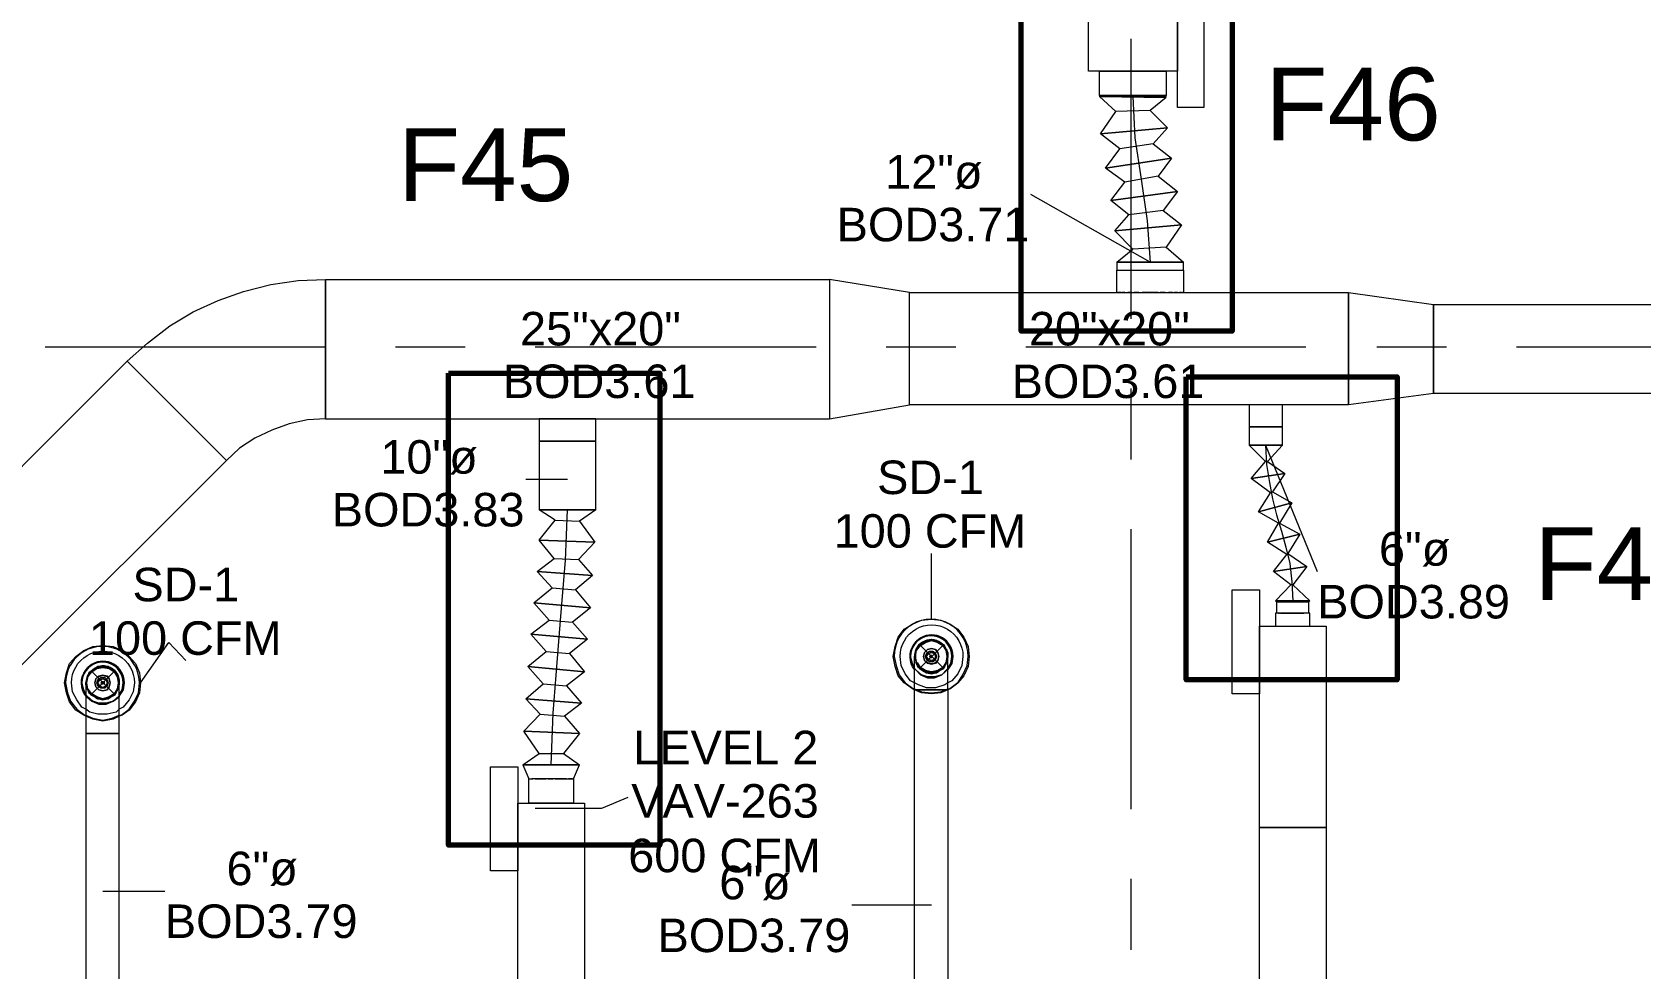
# Model space of a CAD drawing. Header units: metres. Extents: x -2 to 237, y -8 to 52.
# Drawn here: x 10.86 to 18.15, y 38.73 to 42.98 of the extents above; entities that cross this region are included whole.
import ezdxf

# ---------------------------------------------------------------- set-up
doc = ezdxf.new("R2010")
doc.units = ezdxf.units.M
doc.layers.add('HVAC - Ductos', color=5, linetype='Continuous', lineweight=0)
doc.layers.add('PDF2_Text', color=7, linetype='Continuous', lineweight=0)
doc.layers.add('PDF2_Geometry', color=7, linetype='Continuous', lineweight=0, true_color=0xaaaaaa)
doc.styles.add('PDF Arial-BoldMT-Identity-H', font='arial.ttf')
doc.styles.add('PDF Helvetica', font='')
doc.styles.get('PDF Helvetica').set_extended_font_data('Helvetica')

msp = doc.modelspace()

# ---------------------------------------------------------------- linework, layer by layer
at = {"layer": 'HVAC - Ductos', "lineweight": 0}
for points in [[(16.0486, 44.6257), (16.0486, 42.8021), (15.6454, 42.8021), (15.6454, 44.6257)], [(16.1677, 42.6372), (16.0486, 42.6372), (16.0486, 43.1046), (16.1677, 43.1046)], [(15.9982, 42.6922), (15.9936, 42.6922), (15.9752, 42.6922), (15.9524, 42.6922), (15.9203, 42.6922), (15.8836, 42.6922), (15.847, 42.6922), (15.8058, 42.6922), (15.7691, 42.6922), (15.7416, 42.6922), (15.7141, 42.6922), (15.7003, 42.6922), (15.6957, 42.6922), (15.7003, 42.6922), (15.7141, 42.6922), (15.7416, 42.6922), (15.7691, 42.6922), (15.8058, 42.6922), (15.847, 42.6922), (15.8836, 42.6922), (15.9203, 42.6922), (15.9524, 42.6922), (15.9752, 42.6922), (15.9936, 42.6922)], [(16.0761, 41.9362), (16.0715, 41.9362), (16.0577, 41.9362), (16.0303, 41.9362), (15.9982, 41.9362), (15.9615, 41.9362), (15.9249, 41.9362), (15.8836, 41.9362), (15.847, 41.9362), (15.8149, 41.9362), (15.792, 41.9362), (15.7782, 41.9362), (15.7737, 41.9362), (15.7782, 41.9362), (15.792, 41.9362), (15.8149, 41.9362), (15.847, 41.9362), (15.8836, 41.9362), (15.9249, 41.9362), (15.9615, 41.9362), (15.9982, 41.9362), (16.0303, 41.9362), (16.0577, 41.9362), (16.0715, 41.9362)], [(12.1908, 41.8583), (12.1908, 41.226), (12.1083, 41.2215), (12.0258, 41.2031), (11.948, 41.1757), (11.8701, 41.139), (11.8014, 41.0932), (11.7417, 41.0382), (11.2928, 41.4872), (11.3844, 41.5696), (11.4852, 41.6475), (11.5906, 41.7117), (11.7051, 41.7621), (11.8197, 41.8034), (11.9434, 41.8354), (12.0671, 41.8537)], [(16.8229, 41.2902), (14.8344, 41.2902), (14.8344, 41.7988), (14.4725, 41.8583), (14.4725, 41.226), (14.8344, 41.2902), (14.8344, 41.7988), (16.8229, 41.7988), (16.8229, 41.2902), (16.8229, 41.7988), (17.2077, 41.7437), (17.2077, 41.3406)], [(17.2077, 41.7437), (21.6933, 41.7437), (21.6933, 41.3406), (17.2077, 41.3406)], [(11.7417, 41.0382), (10.7934, 40.0897), (10.3444, 40.5388), (11.2928, 41.4872)], [(13.4141, 41.226), (13.4095, 41.226), (13.3957, 41.226), (13.3775, 41.226), (13.3499, 41.226), (13.3179, 41.226), (13.2858, 41.226), (13.2537, 41.226), (13.2216, 41.226), (13.1988, 41.226), (13.1759, 41.226), (13.1621, 41.226), (13.1575, 41.226), (13.1575, 41.1253), (13.1621, 41.1253), (13.1759, 41.1253), (13.1988, 41.1253), (13.2216, 41.1253), (13.2537, 41.1253), (13.2858, 41.1253), (13.3179, 41.1253), (13.3499, 41.1253), (13.3775, 41.1253), (13.3957, 41.1253), (13.4095, 41.1253), (13.4141, 41.1253)], [(13.4141, 40.8137), (13.4095, 40.8137), (13.3957, 40.8137), (13.3775, 40.8137), (13.3499, 40.8137), (13.3179, 40.8137), (13.2858, 40.8137), (13.2537, 40.8137), (13.2216, 40.8137), (13.1988, 40.8137), (13.1759, 40.8137), (13.1621, 40.8137), (13.1575, 40.8137), (13.1621, 40.8137), (13.1759, 40.8137), (13.1988, 40.8137), (13.2216, 40.8137), (13.2537, 40.8137), (13.2858, 40.8137), (13.3179, 40.8137), (13.3499, 40.8137), (13.3775, 40.8137), (13.3957, 40.8137), (13.4095, 40.8137)], [(16.296, 40.4517), (16.4197, 40.4517), (16.4197, 39.9798), (16.296, 39.9798)], [(16.6442, 40.3968), (16.6351, 40.3968), (16.6213, 40.3968), (16.6075, 40.3968), (16.5892, 40.3968), (16.5709, 40.3968), (16.5526, 40.3968), (16.5342, 40.3968), (16.5159, 40.3968), (16.5068, 40.3968), (16.4976, 40.3968), (16.5068, 40.3968), (16.5159, 40.3968), (16.5342, 40.3968), (16.5526, 40.3968), (16.5709, 40.3968), (16.5892, 40.3968), (16.6075, 40.3968), (16.6213, 40.3968), (16.6351, 40.3968)], [(16.7221, 40.2868), (16.7221, 39.375), (16.4197, 39.375), (16.4197, 40.2868)], [(14.9031, 40.1677), (14.8986, 40.1494), (14.9031, 40.1677), (14.9169, 40.1814), (14.9353, 40.186), (14.9535, 40.1814), (14.9627, 40.1677), (14.9673, 40.1494), (14.9627, 40.1677), (14.9535, 40.1814), (14.9353, 40.186), (14.9169, 40.1814)], [(14.9627, 40.131), (14.9673, 40.1494), (14.9627, 40.131), (14.9535, 40.1173), (14.9353, 40.1127), (14.9169, 40.1173), (14.9031, 40.131), (14.8986, 40.1494), (14.9031, 40.131), (14.9169, 40.1219), (14.9353, 40.1173), (14.9535, 40.1219)], [(14.9123, 40.1631), (14.9077, 40.1494), (14.9123, 40.1631), (14.9261, 40.1722), (14.9444, 40.1722), (14.9535, 40.1631), (14.9581, 40.1494), (14.9535, 40.1631), (14.9398, 40.1722), (14.9261, 40.1722)], [(14.9535, 40.1356), (14.9581, 40.1494), (14.9535, 40.1356), (14.9444, 40.1264), (14.9261, 40.1264), (14.9123, 40.1356), (14.9077, 40.1494), (14.9123, 40.1356), (14.9261, 40.1264), (14.9398, 40.1264)], [(14.9215, 40.1631), (14.9353, 40.1677), (14.949, 40.1631), (14.9535, 40.1494), (14.949, 40.1356), (14.9353, 40.131), (14.9215, 40.1356), (14.9123, 40.1494)], [(14.9307, 40.1448), (14.9353, 40.1448), (14.9398, 40.1494), (14.9353, 40.1448), (14.9307, 40.1448), (14.9261, 40.1494), (14.9307, 40.154), (14.9353, 40.154), (14.9398, 40.1494), (14.9353, 40.154), (14.9307, 40.154), (14.9307, 40.1494)], [(15.0085, 40.0897), (15.0269, 40.1173), (15.0315, 40.1494), (15.0269, 40.1173)], [(11.1141, 40.0577), (11.1324, 40.0806), (11.1553, 40.0943), (11.1828, 40.0989), (11.2103, 40.0943), (11.2332, 40.0806), (11.247, 40.0577), (11.2516, 40.0302), (11.247, 40.0027), (11.2332, 39.9798), (11.2103, 39.9661), (11.1828, 39.9569), (11.1553, 39.9661), (11.1324, 39.9798), (11.1141, 40.0027), (11.1095, 40.0302)], [(14.8619, 40.0897), (14.8894, 40.0669), (14.9169, 40.0577), (14.949, 40.0577), (14.9811, 40.0669), (14.949, 40.0531), (14.9169, 40.0531), (14.8848, 40.0669), (14.8619, 40.0897), (14.8573, 40.0897), (14.8619, 40.0897), (14.8573, 40.0943)], [(15.0039, 40.0897), (15.0085, 40.0943), (15.0039, 40.0897), (14.9811, 40.0669), (14.949, 40.0577), (14.9169, 40.0577), (14.8894, 40.0669), (14.8619, 40.0897), (14.8848, 40.0669), (14.9169, 40.0531), (14.949, 40.0531), (14.9811, 40.0669), (15.0085, 40.0897), (14.9811, 40.0669)], [(11.1141, 40.0669), (11.1095, 40.0485), (11.1049, 40.0302), (11.1049, 40.0211), (11.1049, 40.0302), (11.1095, 40.0485)], [(11.1507, 40.0485), (11.1461, 40.0302), (11.1507, 40.0485), (11.1645, 40.0623), (11.1828, 40.0669), (11.2011, 40.0623), (11.2103, 40.0485), (11.2149, 40.0302), (11.2103, 40.0485), (11.2011, 40.0577), (11.1828, 40.0623), (11.1645, 40.0577)], [(11.2103, 40.0119), (11.2149, 40.0302), (11.2103, 40.0119), (11.2011, 39.9981), (11.1828, 39.9935), (11.1645, 39.9981), (11.1507, 40.0119), (11.1461, 40.0302), (11.1507, 40.0119), (11.1645, 39.9981), (11.1828, 39.9935), (11.2011, 39.9981)], [(11.1599, 40.0439), (11.1553, 40.0302), (11.1599, 40.0439), (11.1737, 40.0531), (11.1919, 40.0531), (11.2011, 40.0439), (11.2057, 40.0302), (11.2011, 40.0439), (11.1919, 40.0531), (11.1737, 40.0531)], [(11.2011, 40.0165), (11.2057, 40.0302), (11.2011, 40.0165), (11.1919, 40.0073), (11.1737, 40.0073), (11.1599, 40.0165), (11.1553, 40.0302), (11.1599, 40.0165), (11.1737, 40.0073), (11.1919, 40.0073)], [(11.1691, 40.0439), (11.1828, 40.0485), (11.1965, 40.0439), (11.2011, 40.0302), (11.1965, 40.0165), (11.1828, 40.0073), (11.1691, 40.0165), (11.1599, 40.0302)], [(11.1782, 40.0257), (11.1828, 40.0257), (11.1874, 40.0302), (11.1874, 40.0257), (11.1782, 40.0257), (11.1737, 40.0302), (11.1782, 40.0348), (11.1874, 40.0348), (11.1874, 40.0302), (11.1828, 40.0348), (11.1782, 40.0348), (11.1782, 40.0302)], [(11.2562, 39.9707), (11.2744, 39.9981), (11.279, 40.0302), (11.2744, 39.9981)], [(11.1095, 39.9707), (11.137, 39.9477), (11.1645, 39.9386), (11.1965, 39.9386), (11.2286, 39.9477), (11.1965, 39.9386), (11.1645, 39.9386), (11.137, 39.9477), (11.1095, 39.9707), (11.1049, 39.9753)], [(11.1965, 39.934), (11.1645, 39.934), (11.1324, 39.9477), (11.1095, 39.9661), (11.1049, 39.9707), (11.1095, 39.9661), (11.1324, 39.9477), (11.1645, 39.934), (11.1965, 39.934), (11.2286, 39.9477), (11.2562, 39.9661), (11.2562, 39.9707), (11.2286, 39.9477)], [(11.2562, 39.9707), (11.2562, 39.9753), (11.2562, 39.9707), (11.2562, 39.9661), (11.2286, 39.9477)], [(12.9376, 39.6499), (13.0613, 39.6499), (13.0613, 39.178), (12.9376, 39.178)], [(13.3408, 39.6591), (13.3317, 39.6591), (13.3133, 39.6591), (13.2858, 39.6591), (13.2491, 39.6591), (13.2125, 39.6591), (13.1713, 39.6591), (13.1392, 39.6591), (13.1071, 39.6591), (13.0888, 39.6591), (13.0842, 39.6591), (13.0888, 39.6591), (13.1071, 39.6591), (13.1392, 39.6591), (13.1713, 39.6591), (13.2125, 39.6591), (13.2491, 39.6591), (13.2858, 39.6591), (13.3133, 39.6591), (13.3317, 39.6591)], [(13.2995, 39.595), (13.3041, 39.595), (13.3087, 39.595), (13.3041, 39.595)], [(13.3637, 39.485), (13.3637, 38.5732), (13.0613, 38.5732), (13.0613, 39.485)], [(16.4197, 32.7865), (16.4197, 39.375), (16.7221, 39.375), (16.7221, 32.7865)]]:
    msp.add_lwpolyline(points, close=True, dxfattribs=at)
for points in [[(15.9982, 42.6876), (15.9936, 42.6876), (15.9752, 42.6876), (15.9478, 42.6876), (15.9111, 42.6876), (15.8699, 42.6876), (15.8241, 42.6876), (15.7828, 42.6876), (15.7462, 42.6876), (15.7187, 42.6876), (15.7003, 42.6876), (15.6957, 42.6876), (15.7003, 42.6876), (15.7187, 42.6876), (15.7462, 42.6876), (15.7828, 42.6876), (15.8241, 42.6876), (15.8699, 42.6876), (15.9111, 42.6876), (15.9478, 42.6876), (15.9752, 42.6876), (15.9936, 42.6876), (15.9982, 42.6876), (15.9982, 42.6922), (15.989, 42.6922), (15.9752, 42.6922), (15.9432, 42.6922), (15.9111, 42.6922), (15.8699, 42.6922), (15.8241, 42.6922), (15.7828, 42.6922), (15.7462, 42.6922), (15.7187, 42.6922), (15.7003, 42.6922), (15.6957, 42.6922), (15.6957, 42.8021), (15.7003, 42.8021), (15.7141, 42.8021), (15.7416, 42.8021), (15.7691, 42.8021), (15.8058, 42.8021), (15.847, 42.8021), (15.8836, 42.8021), (15.9203, 42.8021), (15.9524, 42.8021), (15.9752, 42.8021), (15.9936, 42.8021), (15.9982, 42.8021), (15.9982, 42.6922), (15.989, 42.6922), (15.9752, 42.6922), (15.9432, 42.6922), (15.9111, 42.6922), (15.8699, 42.6922), (15.8241, 42.6922), (15.7828, 42.6922), (15.7462, 42.6922), (15.7187, 42.6922), (15.7003, 42.6922), (15.6957, 42.6922), (15.6957, 42.6876), (15.9982, 42.683), (15.9249, 42.6235), (15.7691, 42.6189)], [(15.9249, 42.6235), (16.0028, 42.5456), (15.7003, 42.5181), (15.7691, 42.6189), (15.6957, 42.6876), (15.9982, 42.683)], [(15.847, 42.6876), (15.8562, 42.4998), (15.8836, 42.3119), (15.9111, 42.124), (15.9249, 41.9362)], [(15.9386, 42.4722), (16.0211, 42.4081), (15.7233, 42.3623), (15.7874, 42.4494), (15.7003, 42.5181), (16.0028, 42.5456), (15.9386, 42.4722), (15.7874, 42.4494)], [(15.9615, 42.3257), (16.0486, 42.2569), (15.7462, 42.2157), (15.8104, 42.2981), (15.7233, 42.3623), (16.0211, 42.4081), (15.9615, 42.3257), (15.8104, 42.2981)], [(15.9844, 42.1699), (16.0669, 42.1057), (15.7645, 42.0783), (15.8286, 42.1515), (15.7462, 42.2157), (16.0486, 42.2569), (15.9844, 42.1699), (15.8286, 42.1515)], [(15.9249, 41.9362), (15.3842, 42.2432)], [(15.9982, 42.0049), (16.0761, 41.9362), (15.7737, 41.9362), (15.847, 41.9958), (15.7645, 42.0783), (16.0669, 42.1057), (15.9982, 42.0049), (15.847, 41.9958)], [(15.7737, 41.9362), (15.7737, 41.8996), (15.7782, 41.8996), (15.792, 41.8996), (15.8149, 41.8996), (15.847, 41.8996), (15.8836, 41.8996), (15.9249, 41.8996), (15.9615, 41.8996), (15.9982, 41.8996), (16.0303, 41.8996), (16.0577, 41.8996), (16.0715, 41.8996), (16.0761, 41.8996), (16.0761, 41.9362)], [(15.7737, 41.7988), (15.7737, 41.8996), (15.7782, 41.8996), (15.792, 41.8996), (15.8149, 41.8996), (15.847, 41.8996), (15.8836, 41.8996), (15.9249, 41.8996), (15.9615, 41.8996), (15.9982, 41.8996), (16.0303, 41.8996), (16.0577, 41.8996), (16.0715, 41.8996), (16.0761, 41.8996), (16.0761, 41.7988), (16.0715, 41.7988)], [(12.1908, 41.226), (12.1908, 41.8583), (14.4725, 41.8583)], [(14.4725, 41.8583), (14.4725, 41.226)], [(15.7737, 41.7988), (15.7737, 41.7988)], [(15.792, 41.7988), (15.7874, 41.7988), (15.7782, 41.7988)], [(15.8104, 41.7988), (15.8058, 41.7988), (15.7966, 41.7988)], [(15.8424, 41.7988), (15.8286, 41.7988), (15.8241, 41.7988)], [(15.8744, 41.7988), (15.8562, 41.7988), (15.8516, 41.7988)], [(15.9615, 41.7988), (15.9569, 41.7988), (15.9249, 41.7988), (15.8882, 41.7988)], [(15.9936, 41.7988), (15.989, 41.7988), (15.9706, 41.7988)], [(16.0257, 41.7988), (16.0211, 41.7988), (16.0073, 41.7988)], [(16.0486, 41.7988), (16.044, 41.7988), (16.0349, 41.7988)], [(16.0669, 41.7988), (16.0623, 41.7988), (16.0577, 41.7988)], [(16.4564, 41.0336), (16.5342, 40.9787), (16.383, 40.9557), (16.4472, 41.0336), (16.3739, 41.1069), (16.525, 41.1069), (16.525, 41.1894), (16.5204, 41.1894), (16.5159, 41.1894), (16.5022, 41.1894), (16.4884, 41.1894), (16.4701, 41.1894), (16.4472, 41.1894), (16.4288, 41.1894), (16.4106, 41.1894), (16.3968, 41.1894), (16.383, 41.1894), (16.3739, 41.1894), (16.383, 41.1894), (16.3968, 41.1894), (16.4106, 41.1894), (16.4288, 41.1894), (16.4472, 41.1894), (16.4701, 41.1894), (16.4884, 41.1894), (16.5022, 41.1894), (16.5159, 41.1894), (16.5204, 41.1894), (16.525, 41.1894), (16.525, 41.2902), (16.5204, 41.2902), (16.5159, 41.2902)], [(16.5113, 41.2902), (16.5022, 41.2902), (16.4884, 41.2902), (16.4701, 41.2902), (16.4472, 41.2902), (16.4288, 41.2902), (16.4106, 41.2902), (16.3968, 41.2902), (16.383, 41.2902), (16.3739, 41.2902), (16.3739, 41.1894), (16.3739, 41.1069), (16.525, 41.1069), (16.4564, 41.0336), (16.4472, 41.0336)], [(12.1908, 41.226), (14.4725, 41.226)], [(13.4141, 40.8137), (13.4141, 41.1253), (13.4095, 41.1253), (13.3957, 41.1253), (13.3775, 41.1253), (13.3499, 41.1253), (13.3179, 41.1253), (13.2858, 41.1253), (13.2537, 41.1253), (13.2216, 41.1253), (13.1988, 41.1253), (13.1759, 41.1253), (13.1621, 41.1253), (13.1575, 41.1253), (13.1575, 40.8137)], [(16.5159, 41.1069), (16.5204, 41.1069), (16.525, 41.1069), (16.5204, 41.1069), (16.5159, 41.1069), (16.5022, 41.1069), (16.4884, 41.1069), (16.4701, 41.1069), (16.4472, 41.1069), (16.4288, 41.1069), (16.4106, 41.1069), (16.3968, 41.1069), (16.383, 41.1069), (16.3739, 41.1069), (16.383, 41.1069), (16.3968, 41.1069), (16.4106, 41.1069), (16.4288, 41.1069), (16.4472, 41.1069), (16.4701, 41.1069), (16.4884, 41.1069), (16.5022, 41.1069), (16.5113, 41.1069)], [(16.4472, 41.1069), (16.4518, 41.0198), (16.4655, 40.9374), (16.4793, 40.8641), (16.4976, 40.7908), (16.5204, 40.7175), (16.5388, 40.6441), (16.5571, 40.5709), (16.5663, 40.4884), (16.5709, 40.4013)], [(16.4472, 41.1069), (16.6809, 40.5342)], [(13.2858, 40.9511), (13.098, 40.9511)], [(16.4793, 40.8962), (16.5663, 40.8458), (16.4151, 40.8046), (16.4701, 40.8916), (16.383, 40.9557), (16.5342, 40.9787), (16.4793, 40.8962), (16.4701, 40.8916)], [(13.2308, 40.7679), (13.1575, 40.8137), (13.4141, 40.8137), (13.3408, 40.7633), (13.4095, 40.6671), (13.1575, 40.6762), (13.2308, 40.7679), (13.3408, 40.7633)], [(13.2125, 39.6591), (13.2216, 39.8928), (13.24, 40.1219), (13.2583, 40.351), (13.2767, 40.5846), (13.2858, 40.8137)], [(16.5113, 40.7541), (16.603, 40.7038), (16.4564, 40.6671), (16.5068, 40.7541), (16.4151, 40.8046), (16.5663, 40.8458), (16.5113, 40.7541), (16.5068, 40.7541)], [(13.2262, 40.5937), (13.1575, 40.6762), (13.4095, 40.6671), (13.3362, 40.5892), (13.4003, 40.5159), (13.1484, 40.5342), (13.2262, 40.5937), (13.3362, 40.5892)], [(16.548, 40.6167), (16.6351, 40.5571), (16.4838, 40.5342), (16.5434, 40.6121), (16.4564, 40.6671), (16.603, 40.7038), (16.548, 40.6167), (16.5434, 40.6121)], [(14.9353, 40.3188), (14.9353, 40.6167)], [(13.2171, 40.4609), (13.1484, 40.5342), (13.4003, 40.5159), (13.3225, 40.4517), (13.3912, 40.3692), (13.1346, 40.3922), (13.2171, 40.4609), (13.3225, 40.4517)], [(16.5709, 40.4746), (16.6488, 40.4013), (16.493, 40.4013), (16.5617, 40.4746), (16.4838, 40.5342), (16.6351, 40.5571), (16.5709, 40.4746), (16.5617, 40.4746)], [(13.2033, 40.3143), (13.1346, 40.3922), (13.3912, 40.3692), (13.3087, 40.3051), (13.3775, 40.2272), (13.1208, 40.2502), (13.2033, 40.3143), (13.3087, 40.3051)], [(16.6488, 40.2868), (16.6488, 40.3464), (16.6442, 40.3464), (16.6442, 40.3968), (16.6488, 40.4013), (16.6396, 40.4013), (16.6259, 40.4013), (16.5984, 40.4013), (16.5709, 40.4013), (16.5434, 40.4013), (16.5159, 40.4013), (16.5022, 40.4013), (16.493, 40.4013), (16.5022, 40.4013), (16.5159, 40.4013), (16.5434, 40.4013), (16.5709, 40.4013), (16.5984, 40.4013), (16.6259, 40.4013), (16.6396, 40.4013), (16.6488, 40.4013)], [(16.493, 40.4013), (16.4976, 40.3968), (16.5022, 40.3968), (16.5159, 40.3968), (16.5434, 40.3968), (16.5709, 40.3968), (16.5984, 40.3968), (16.6213, 40.3968), (16.6396, 40.3968), (16.6442, 40.3968), (16.6396, 40.3968), (16.6213, 40.3968), (16.5984, 40.3968), (16.5709, 40.3968), (16.5434, 40.3968), (16.5159, 40.3968), (16.5022, 40.3968), (16.4976, 40.3968), (16.4976, 40.3464)], [(14.8573, 38.1884), (14.8573, 39.9981), (14.8482, 40.0027), (14.8115, 40.0302), (14.784, 40.0623), (14.7702, 40.1035), (14.7611, 40.1494), (14.7702, 40.1951), (14.784, 40.2364), (14.8115, 40.273), (14.8482, 40.296), (14.8894, 40.3143), (14.9353, 40.3188), (14.9765, 40.3143), (15.0177, 40.296), (15.0543, 40.273), (15.0818, 40.2364), (15.1002, 40.1951), (15.1048, 40.1494), (15.1002, 40.1035), (15.0818, 40.0623), (15.0543, 40.0302), (15.0177, 40.0027), (15.0085, 39.9981), (15.0085, 38.1884)], [(16.6488, 40.3464), (16.6442, 40.3464), (16.6351, 40.3464), (16.6259, 40.3464), (16.6075, 40.3464), (16.5892, 40.3464), (16.5709, 40.3464), (16.5526, 40.3464), (16.5342, 40.3464), (16.5159, 40.3464), (16.5068, 40.3464), (16.4976, 40.3464), (16.493, 40.3464), (16.493, 40.2868), (16.4976, 40.2868), (16.5068, 40.2868), (16.5159, 40.2868), (16.5342, 40.2868), (16.5526, 40.2868), (16.5709, 40.2868), (16.5892, 40.2868), (16.603, 40.2868), (16.6167, 40.2868), (16.6305, 40.2868), (16.6396, 40.2868), (16.6442, 40.2868)], [(16.5068, 40.3464), (16.5113, 40.3464)], [(16.5159, 40.3464), (16.5342, 40.3464), (16.5526, 40.3464), (16.5709, 40.3464), (16.5892, 40.3464), (16.6075, 40.3464), (16.6213, 40.3464)], [(11.3524, 40.0302), (11.4806, 40.2135), (11.5585, 40.131)], [(13.1896, 40.1722), (13.1208, 40.2502), (13.3775, 40.2272), (13.295, 40.1631), (13.3637, 40.0806), (13.1071, 40.1035), (13.1896, 40.1722), (13.295, 40.1631)], [(14.8665, 40.1264), (14.8619, 40.1494), (14.8665, 40.1768), (14.8848, 40.1997), (14.9077, 40.2135), (14.9353, 40.2226), (14.9627, 40.2135), (14.9857, 40.1997), (14.9993, 40.1768), (15.0039, 40.1494), (14.9993, 40.1219), (14.9857, 40.0989), (14.9627, 40.0852), (14.9353, 40.0806), (14.9077, 40.0852), (14.8848, 40.0989), (14.871, 40.1219)], [(14.8665, 40.1814), (14.8802, 40.1997), (14.8986, 40.2135), (14.9169, 40.2226), (14.9353, 40.2226), (14.9535, 40.2226), (14.9719, 40.2135), (14.9857, 40.1997)], [(14.8848, 40.2043), (14.9031, 40.2181)], [(14.9031, 40.2181), (14.9077, 40.2226)], [(14.9077, 40.2181), (14.9353, 40.2226), (14.9581, 40.2181)], [(14.9353, 40.2272), (14.9353, 40.2272)], [(14.9581, 40.2226), (14.9627, 40.2181), (14.9673, 40.2181)], [(14.9673, 40.2181), (14.9857, 40.2043), (14.9902, 40.2043)], [(11.1049, 39.8791), (11.0957, 39.8836), (11.0591, 39.9065), (11.0316, 39.9432), (11.0179, 39.9844), (11.0087, 40.0302), (11.0179, 40.076), (11.0316, 40.1173), (11.0591, 40.1494), (11.0957, 40.1768), (11.137, 40.1951), (11.1828, 40.1997), (11.2286, 40.1951), (11.2699, 40.1768), (11.3019, 40.1494), (11.3294, 40.1173), (11.3478, 40.076), (11.3524, 40.0302), (11.3478, 39.9844), (11.3294, 39.9432), (11.3019, 39.9065), (11.2699, 39.8836), (11.2562, 39.8791)], [(14.8573, 40.1448), (14.8619, 40.131), (14.8665, 40.1127), (14.8802, 40.0943), (14.894, 40.0852), (14.9123, 40.076), (14.9353, 40.0715), (14.9535, 40.076), (14.9719, 40.0852), (14.9902, 40.0943), (14.9993, 40.1127), (15.0085, 40.131), (15.0085, 40.1448)], [(14.8802, 40.1997), (14.871, 40.186), (14.8619, 40.1677), (14.8619, 40.1494), (14.8619, 40.131), (14.871, 40.1127), (14.8802, 40.0989), (14.8665, 40.1173), (14.8619, 40.1219)], [(14.8619, 40.1768), (14.8665, 40.1814)], [(14.8665, 40.1219), (14.8619, 40.1494), (14.8665, 40.1768)], [(14.8802, 40.2043), (14.8802, 40.2043)], [(14.9993, 40.1814), (14.9857, 40.1997), (14.9993, 40.186), (15.0039, 40.1677), (15.0085, 40.1494), (15.0039, 40.131), (14.9993, 40.1127), (14.9857, 40.0989), (14.9719, 40.0852), (14.9535, 40.0806), (14.9353, 40.076), (14.9169, 40.0806), (14.8986, 40.0852), (14.8802, 40.0989)], [(14.9902, 40.2043), (14.9902, 40.2043)], [(15.0085, 39.9981), (15.0085, 40.0394), (15.0085, 40.0806), (15.0085, 40.1127), (15.0085, 40.1356), (15.0085, 40.1494), (15.0085, 40.1448), (15.0085, 40.1494), (15.0085, 40.1677), (14.9993, 40.186), (14.9902, 40.2043), (14.9993, 40.186), (15.0085, 40.1677), (15.0085, 40.1494)], [(15.0039, 40.1814), (15.0039, 40.1768)], [(15.0039, 40.1768), (15.0085, 40.1494), (15.0039, 40.1264)], [(15.0085, 40.1494), (15.0085, 40.1494)], [(11.1187, 40.0669), (11.1279, 40.0806), (11.1461, 40.0943), (11.1645, 40.0989), (11.1828, 40.1035), (11.2011, 40.0989), (11.2195, 40.0943), (11.2332, 40.0806), (11.247, 40.0669), (11.2516, 40.0485), (11.2562, 40.0302), (11.2516, 40.0119), (11.247, 39.9935), (11.2332, 39.9798), (11.2195, 39.9661), (11.2011, 39.9569), (11.1828, 39.9569), (11.1645, 39.9569), (11.1461, 39.9661), (11.1279, 39.9798), (11.1187, 39.9935), (11.1095, 40.0119), (11.1095, 40.0302), (11.1095, 40.0485), (11.1187, 40.0669), (11.1141, 40.0669)], [(11.1187, 40.0623), (11.1279, 40.0806), (11.1507, 40.0943)], [(11.1507, 40.0989), (11.1553, 40.0989)], [(11.1553, 40.0989), (11.1828, 40.1035), (11.2057, 40.0989)], [(11.2057, 40.0989), (11.2103, 40.0989), (11.2149, 40.0989)], [(11.2149, 40.0943), (11.2332, 40.0806), (11.247, 40.0623)], [(11.2195, 40.0943), (11.2195, 40.0943)], [(11.2195, 40.0943), (11.2195, 40.0943)], [(13.1759, 40.0257), (13.1071, 40.1035), (13.3637, 40.0806), (13.2813, 40.0165), (13.3499, 39.9386), (13.098, 39.9569), (13.1759, 40.0257), (13.2813, 40.0165)], [(14.8619, 40.1219), (14.8619, 40.1219)], [(14.9031, 40.0852), (14.8848, 40.0943)], [(14.9031, 40.0806), (14.9031, 40.0806)], [(14.9077, 40.0806), (14.9031, 40.0806)], [(14.9673, 40.0806), (14.9627, 40.0806), (14.9581, 40.0806), (14.9353, 40.076), (14.9123, 40.0806)], [(14.9993, 40.1173), (14.9857, 40.0989), (14.9673, 40.0852)], [(15.0039, 40.1219), (15.0039, 40.1173)], [(15.0039, 40.1219), (15.0039, 40.1219)], [(15.0085, 40.0897), (15.0085, 40.0897)], [(15.0085, 40.0897), (15.0085, 40.0897)], [(11.1049, 40.0211), (11.1095, 40.0119), (11.1141, 39.9935), (11.1279, 39.9753), (11.1461, 39.9661), (11.1645, 39.9569), (11.1828, 39.9523), (11.2011, 39.9569), (11.2195, 39.9661), (11.2378, 39.9753), (11.247, 39.9935), (11.2562, 40.0119), (11.2562, 40.0211)], [(11.1095, 40.0577), (11.1141, 40.0623)], [(11.1141, 40.0027), (11.1095, 40.0302), (11.1141, 40.0531)], [(11.1095, 40.0027), (11.1095, 40.0027)], [(11.1141, 39.9981), (11.1095, 40.0027)], [(11.1553, 39.9569), (11.1507, 39.9615), (11.1279, 39.9798), (11.1187, 39.9981)], [(11.247, 39.9981), (11.2332, 39.9798), (11.2149, 39.9615), (11.2103, 39.9615), (11.2057, 39.9569)], [(11.2516, 40.0623), (11.2516, 40.0577)], [(11.2516, 40.0531), (11.2562, 40.0302), (11.2516, 40.0027), (11.2516, 39.9981)], [(11.2516, 40.0027), (11.2516, 40.0027)], [(15.0085, 40.0302), (14.9948, 40.0211), (14.9535, 40.0073), (14.9123, 40.0073), (14.8756, 40.0211), (14.8573, 40.0302)], [(14.8573, 40.0027), (14.8894, 39.989), (14.9353, 39.9844), (14.9765, 39.989), (15.0085, 40.0027)], [(15.0085, 39.9981), (14.9765, 39.9844), (14.9353, 39.9798), (14.8894, 39.9844), (14.8573, 39.9981)], [(11.1507, 39.9615), (11.1507, 39.9615)], [(11.2057, 39.9615), (11.1828, 39.9569), (11.1553, 39.9615)], [(13.1621, 39.8882), (13.098, 39.9569), (13.3499, 39.9386), (13.2721, 39.8791), (13.3408, 39.8011), (13.0888, 39.8103), (13.1621, 39.8882), (13.2721, 39.8791)], [(11.2562, 39.9111), (11.2424, 39.8973), (11.2011, 39.8882), (11.1599, 39.8882), (11.1233, 39.8973), (11.1049, 39.9111)], [(11.1049, 39.8836), (11.137, 39.8699), (11.1828, 39.8607), (11.2241, 39.8699), (11.2562, 39.8836)], [(11.2562, 39.8791), (11.2286, 39.8653), (11.1828, 39.8561), (11.137, 39.8653), (11.1049, 39.8791)], [(11.2562, 38.2021), (11.2562, 39.8011), (11.247, 39.8011), (11.2378, 39.8011), (11.2195, 39.8011), (11.2011, 39.8011), (11.1828, 39.8011), (11.1645, 39.8011), (11.1461, 39.8011), (11.1279, 39.8011), (11.1141, 39.8011), (11.1095, 39.8011), (11.1049, 39.8011), (11.1049, 38.2021)], [(13.1575, 39.7095), (13.0888, 39.8103), (13.3408, 39.8011), (13.2675, 39.7095), (13.3408, 39.6591), (13.0842, 39.6591), (13.1117, 39.595)], [(13.3133, 39.595), (13.3408, 39.6591), (13.0842, 39.6591), (13.1575, 39.7095), (13.2675, 39.7095)], [(13.3087, 39.595), (13.3133, 39.595), (13.3133, 39.485), (13.3087, 39.485), (13.2995, 39.485), (13.2813, 39.485), (13.2629, 39.485), (13.2354, 39.485), (13.2125, 39.485), (13.185, 39.485), (13.1621, 39.485), (13.1392, 39.485), (13.1254, 39.485), (13.1163, 39.485), (13.1117, 39.485), (13.1117, 39.595), (13.1163, 39.595), (13.1208, 39.595), (13.1254, 39.595), (13.13, 39.595)], [(13.1163, 39.595), (13.1163, 39.595)], [(13.1163, 39.595), (13.1163, 39.595)], [(13.1208, 39.595), (13.1208, 39.595)], [(13.1208, 39.595), (13.1208, 39.595)], [(13.2813, 39.595), (13.2629, 39.595), (13.2308, 39.595), (13.1942, 39.595), (13.1621, 39.595), (13.1392, 39.595), (13.1346, 39.595), (13.1254, 39.595)], [(13.1392, 39.595), (13.1621, 39.595), (13.185, 39.595), (13.1896, 39.595)], [(13.1988, 39.595), (13.2125, 39.595), (13.2216, 39.595)], [(13.2308, 39.595), (13.2354, 39.595), (13.2629, 39.595), (13.2813, 39.595), (13.2858, 39.595), (13.2904, 39.595), (13.2995, 39.595), (13.2904, 39.595)], [(13.3041, 39.595), (13.3041, 39.595)], [(13.1392, 39.4621), (13.4416, 39.4621), (13.5607, 39.5125)], [(11.1828, 39.0864), (11.4623, 39.0864)], [(14.9353, 39.0222), (14.5733, 39.0222)]]:
    msp.add_lwpolyline(points, dxfattribs=at)
for points in [[(15.0085, 40.0027), (15.0177, 40.0027), (15.0543, 40.0302), (15.0773, 40.0669), (15.0956, 40.1081), (15.1002, 40.1494, 1.013207), (14.7657, 40.1494), (14.7748, 40.1081), (14.7886, 40.0669), (14.8161, 40.0302), (14.8528, 40.0027), (14.8573, 40.0027)], [(14.8573, 40.0302), (14.839, 40.0394), (14.8161, 40.0715), (14.7978, 40.1081), (14.7932, 40.1494, -1.008117), (15.0773, 40.1494), (15.0727, 40.1081), (15.0543, 40.0715), (15.0269, 40.0394), (15.0085, 40.0302)], [(14.8573, 39.9981), (14.8619, 39.9981), (14.8665, 39.9981), (14.8802, 39.9981), (14.894, 39.9981), (14.9123, 39.9981), (14.9353, 39.9981), (14.9535, 39.9981), (14.9719, 39.9981), (14.9902, 39.9981), (14.9993, 39.9981), (15.0085, 39.9981), (14.9993, 39.9981), (14.9902, 39.9981), (14.9719, 39.9981), (14.9535, 39.9981), (14.9353, 39.9981), (14.9123, 39.9981), (14.894, 39.9981), (14.8802, 39.9981), (14.8665, 39.9981), (14.8619, 39.9981), (14.8573, 39.9981), (14.8573, 40.0165), (14.8573, 40.0577), (14.8573, 40.0943), (14.8573, 40.1264), (14.8573, 40.1448), (14.8573, 40.1494), (14.8573, 40.1448), (14.8573, 40.1494), (14.8619, 40.1677), (14.8665, 40.186), (14.8802, 40.2043), (14.894, 40.2135), (14.9123, 40.2226), (14.9353, 40.2272), (14.9535, 40.2226), (14.9719, 40.2135), (14.9857, 40.2043, 0.663927), (14.8573, 40.1494)], [(11.2562, 39.8836), (11.2653, 39.8836), (11.3019, 39.9111), (11.3248, 39.9477), (11.3432, 39.9844), (11.3478, 40.0302, 0.985971), (11.0133, 40.0302), (11.0224, 39.9844), (11.0362, 39.9477), (11.0637, 39.9111), (11.1003, 39.8836), (11.1049, 39.8836)], [(11.1049, 39.9111), (11.0866, 39.9202), (11.0637, 39.9523), (11.0453, 39.989), (11.0408, 40.0302, -1.008115), (11.3248, 40.0302), (11.3202, 39.989), (11.3019, 39.9523), (11.2744, 39.9202), (11.2562, 39.9111)], [(11.1049, 40.0302), (11.1049, 40.0257), (11.1049, 40.0027), (11.1049, 39.9753), (11.1049, 39.934), (11.1049, 39.8882), (11.1049, 39.8378), (11.1049, 39.8011), (11.1095, 39.8011), (11.1141, 39.8011), (11.1279, 39.8011), (11.1461, 39.8011), (11.1645, 39.8011), (11.1828, 39.8011), (11.2011, 39.8011), (11.2195, 39.8011), (11.2378, 39.8011), (11.247, 39.8011), (11.2562, 39.8011), (11.2562, 39.8561), (11.2562, 39.9065), (11.2562, 39.9477), (11.2562, 39.9844), (11.2562, 40.0119), (11.2562, 40.0257), (11.2562, 40.0302), (11.2562, 40.0211, 0.842437), (11.1187, 40.0669, -0.830698), (11.2562, 40.0302)]]:
    msp.add_lwpolyline(points, format="xyb", dxfattribs=at)
for points in [[(15.0085, 40.0943), (15.0223, 40.1173), (15.0269, 40.1494, 1.372032), (14.8573, 40.0943), (14.8482, 40.1173), (14.839, 40.1494), (14.8436, 40.1173), (14.8573, 40.0897, -1.386599), (15.0315, 40.1494, 1.017925), (14.839, 40.1494, -1.397564)], [(11.2562, 39.9753), (11.2699, 39.9981), (11.2744, 40.0302, 1.371525), (11.1049, 39.9753), (11.0957, 39.9981), (11.0866, 40.0302), (11.0912, 39.9981), (11.1049, 39.9707, -1.386091), (11.279, 40.0302, 1.018356), (11.0866, 40.0302, -1.397032)]]:
    msp.add_lwpolyline(points, format="xyb", close=True, dxfattribs=at)
at = {"layer": 'PDF2_Geometry', "color": 232, "lineweight": 70, "true_color": 0xe91e64}
for points in [[(15.3412, 43.3411), (16.2969, 43.3411), (16.2969, 41.6238), (15.3412, 41.6238)], [(12.7482, 41.4326), (13.704, 41.4326), (13.704, 39.2941), (12.7482, 39.2941)], [(16.0876, 41.4166), (17.0434, 41.4166), (17.0434, 40.0432), (16.0876, 40.0432)]]:
    msp.add_lwpolyline(points, close=True, dxfattribs=at)
at = {"layer": 'PDF2_Geometry', "lineweight": 0}
for points in [[(15.8378, 42.9487), (15.8378, 41.6797)], [(12.1908, 41.5513), (10.9216, 41.5513)], [(12.8231, 41.5513), (12.5069, 41.5513)], [(14.4129, 41.5513), (13.1392, 41.5513)], [(15.0452, 41.5513), (14.729, 41.5513)], [(16.6305, 41.5513), (15.3613, 41.5513)], [(17.2673, 41.5513), (16.9512, 41.5513)], [(18.8526, 41.5513), (17.5834, 41.5513)], [(15.8378, 41.3635), (15.8378, 41.0428)], [(15.8378, 40.7266), (15.8378, 39.4575)], [(15.8378, 39.1414), (15.8378, 38.8206)]]:
    msp.add_lwpolyline(points, dxfattribs=at)
at = {"layer": 'PDF2_Geometry', "color": 8, "lineweight": 0, "true_color": 0x808080}
for points in [[(14.9948, 40.1951), (14.9581, 40.2226), (14.9123, 40.2226), (14.871, 40.1951), (14.8573, 40.1494), (14.871, 40.1035), (14.9123, 40.076), (14.9581, 40.076), (14.9948, 40.1035), (15.0085, 40.1494)], [(11.2424, 40.076), (11.2057, 40.1035), (11.1599, 40.1035), (11.1187, 40.076), (11.1049, 40.0302), (11.1187, 39.9844), (11.1599, 39.9569), (11.2057, 39.9569), (11.2424, 39.9844), (11.2562, 40.0302)]]:
    msp.add_lwpolyline(points, close=True, dxfattribs=at)
for points in [[(14.8802, 40.2043), (14.9902, 40.0943)], [(14.9902, 40.2043), (14.8802, 40.0943)], [(11.1279, 40.0852), (11.2378, 39.9753)], [(11.2378, 40.0852), (11.1279, 39.9753)]]:
    msp.add_lwpolyline(points, dxfattribs=at)

# ---------------------------------------------------------------- texts
at = {"layer": 'PDF2_Text', "color": 232, "lineweight": 70, "true_color": 0xe91e64, "char_height": 0.32989, "attachment_point": 4, "style": 'PDF Arial-BoldMT-Identity-H'}
for s, insert in [('F46', (16.4468, 42.6506)), ('F45', (12.5182, 42.3757)), ('F47', (17.6648, 40.5697))]:
    msp.add_mtext(s, dxfattribs=dict(at, insert=insert))
at = {"layer": 'PDF2_Text', "lineweight": 0, "char_height": 0.1519, "attachment_point": 4, "style": 'PDF Helvetica'}
for s, insert in [('12"ø', (14.7251, 42.3439)), ('BOD3.71', (14.5052, 42.1056)), ('25"x20"', (13.0712, 41.6337)), ('20"x20"', (15.3758, 41.6337)), ('BOD3.61', (12.9933, 41.3954)), ('BOD3.61', (15.2979, 41.3954)), ('10"ø', (12.4388, 41.0518)), ('SD-1', (14.6885, 40.9602)), ('BOD3.83', (12.2189, 40.8136)), ('100 CFM', (14.4914, 40.7173)), ('6"ø', (16.961, 40.6349)), ('SD-1', (11.3162, 40.4745)), ('BOD3.89', (16.6816, 40.3966)), ('100 CFM', (11.1192, 40.2317)), ('LEVEL 2', (13.5842, 39.7368)), ('VAV-263', (13.5751, 39.494)), ('6"ø', (11.7423, 39.187)), ('600 CFM', (13.5613, 39.2466)), ('6"ø', (13.9737, 39.1229)), ('BOD3.79', (11.4629, 38.9487)), ('BOD3.79', (13.6942, 38.8846))]:
    msp.add_mtext(s, dxfattribs=dict(at, insert=insert))

doc.saveas('drawing.dxf')
